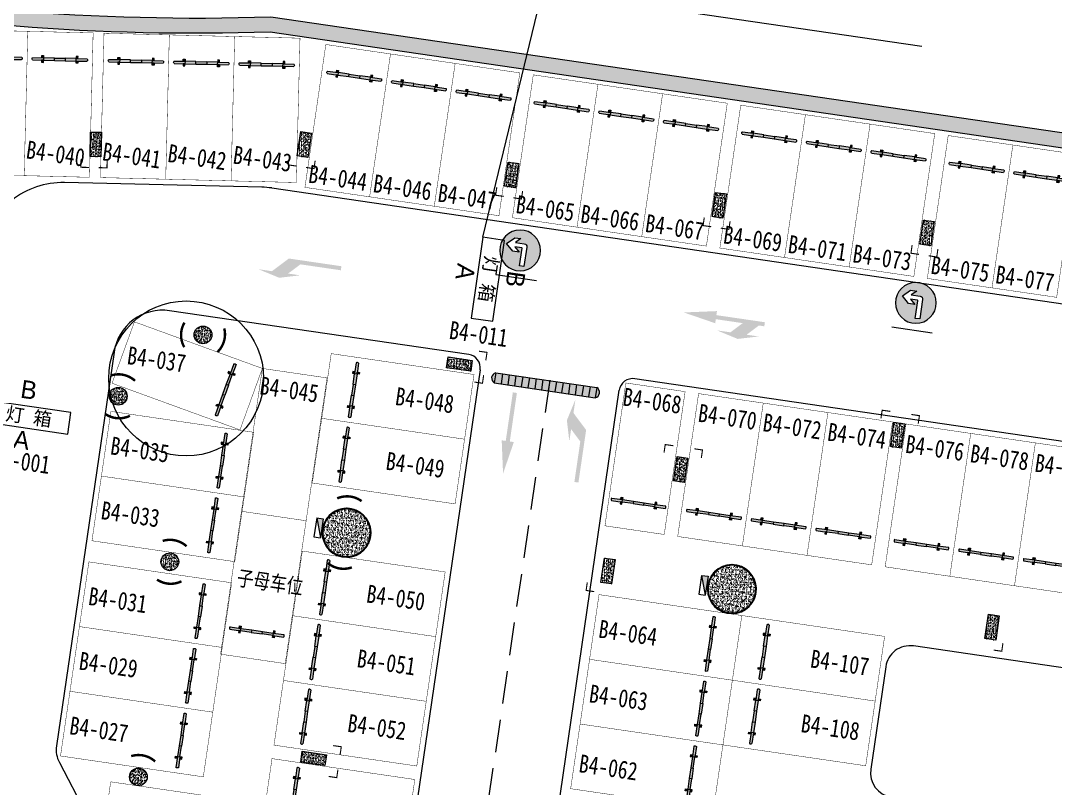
# Model space of a CAD drawing. Header units: inches. Extents: x -414268 to 632271, y -366004 to 318730.
# Drawn here: x -86079 to -48083, y 195380 to 223559 of the extents above; entities that cross this region are included whole.
import ezdxf

# ---------------------------------------------------------------- set-up
doc = ezdxf.new("R2010")
doc.units = ezdxf.units.IN
doc.header["$LTSCALE"] = 1200
doc.header["$MEASUREMENT"] = 0
doc.linetypes.add('DASHEDX2', pattern=[1.5, 1, -0.5])
doc.layers.get('0').update_dxf_attribs({"linetype": 'CONTINUOUS', "lineweight": 0})
for name, color, linetype, lineweight in [('0--PAI--', 7, 'CONTINUOUS', 0), ('0--PAI--BLACK', 7, 'CONTINUOUS', 0), ('0--PAI--BLUE', 5, 'CONTINUOUS', 0), ('0--PAI--HUANG', 40, 'CONTINUOUS', 0), ('0--子母车位（文字）', 11, 'CONTINUOUS', 0), ('0--弧型立面标', 7, 'CONTINUOUS', 0), ('0--挡车架', 7, 'CONTINUOUS', 0), ('0--灯箱编号', 3, 'CONTINUOUS', 0), ('0--直行箭头', 7, 'CONTINUOUS', 0), ('0--立面标', 7, 'CONTINUOUS', 0), ('0--路缘线', 1, 'CONTINUOUS', 0), ('0--转弯箭头', 7, 'CONTINUOUS', 0), ('0－－直行转弯箭头', 7, 'CONTINUOUS', 0), ('0－－车位', 4, 'CONTINUOUS', 0), ('0－－车位号码', 7, 'CONTINUOUS', 0), ('7', 7, 'CONTINUOUS', 0), ('COL-GRID-UG-1_8A_200701111', 7, 'CONTINUOUS', 0), ('COL-GRID-UG-1_8A_200701112', 7, 'CONTINUOUS', 0), ('COL-GRID-UG-1_8A_200701113', 7, 'CONTINUOUS', 0), ('COL-GRID-UG-1_8A_200701115', 7, 'CONTINUOUS', 0), ('COL-GRID-UG-1_8A_200701116', 7, 'CONTINUOUS', 0), ('COLUMN', 7, 'CONTINUOUS', 0), ('HATCH', 7, 'CONTINUOUS', 0), ('HY消火栓', 7, 'CONTINUOUS', 0), ('PUB_TEXT', 7, 'CONTINUOUS', 0)]:
    doc.layers.add(name, color=color, linetype=linetype, lineweight=lineweight)
doc.styles.add('-宋体', font='', dxfattribs={"width": 0.8})
doc.styles.add('-黑体', font='simhei.ttf', dxfattribs={"width": 0.8})
doc.styles.add('方正大黑', font='', dxfattribs={"width": 0.8})
doc.styles.get('-宋体').set_extended_font_data('SimSun')
doc.styles.get('方正大黑').set_extended_font_data('FZDaHei-B02S')

# ---------------------------------------------------------------- blocks, each defined once
blk = doc.blocks.new('COL-GRID-UG-1.8a 20070111$0$.8')
at = {"layer": 'COL-GRID-UG-1_8A_200701112'}
h = blk.add_hatch(dxfattribs=at)
h.set_pattern_fill('AR-CONC', color=251, scale=0.02, angle=8.320600316395613, style=0)
h.set_pattern_definition([(50.00000000000038, (-65.0903522020077, -5.269292141296299), (0.1434520365201508, -0.01255042699651813), [0.015, -0.165]), (355.0000000000004, (-65.0903522020077, -5.269292141296299), (-0.02775026672260095, 0.1504384267400022), [0.012, -0.132]), (100.4514000000003, (-65.07839786600769, -5.270338009296299), (0.1157018763428035, 0.1378879084121915), [0.012748038, -0.1402284224]), (46.18420000000039, (-65.0903522020077, -5.2292921412963), (0.2134482097251291, -0.0331038028658023), [0.0225, -0.2475000000000001]), (96.63560000000038, (-65.07256485300769, -5.2320508026963), (0.1869325411097395, 0.1948235741800896), [0.0191220576, -0.2103426]), (351.1842000000003, (-65.0903522020077, -5.2292921412963), (0.1869323890267243, 0.1948237201850661), [0.01800000000000001, -0.1980000000000001]), (21.00000000000039, (-65.07035220200768, -5.239292141296302), (0.1193814104236928, -0.08052377813306705), [0.015, -0.165]), (326.0000000000004, (-65.07035220200768, -5.239292141296302), (0.04866306638431545, 0.1450300090093709), [0.012, -0.132]), (71.45140000000038, (-65.06040375540769, -5.2460024624963), (0.1680445257162976, 0.06450609934199153), [0.012748038, -0.1402284224]), (37.50000000000041, (-65.0903522020077, -5.269292141296299), (0.002431971063457723, 0.06657877076626231), [0, -0.1304, 0, -0.134, 0, -0.1325]), (7.500000000000348, (-65.0903522020077, -5.269292141296299), (0.05261390748842924, 0.07888234237647238), [0, -0.07640000000000001, 0, -0.1274, 0, -0.05050000000000001]), (327.5000000000003, (-65.13495220200768, -5.269292141296299), (0.1067644872344819, -0.004510974346875299), [0, -0.05000000000000002, 0, -0.156, 0, -0.207]), (317.5000000000003, (-65.15495220200769, -5.269292141296301), (0.1166372338684771, 0.02002099646646426), [0, -0.06500000000000002, 0, -0.1036, 0, -0.147])])
h.paths.add_polyline_path([(0.4500000000000597, -0.2000000000000028), (-0.4500000000000455, -0.2000000000000135), (-0.4500000000000313, 0.1999999999999922), (0.4500000000000455, 0.2000000000000028)])
at = {"layer": 'COL-GRID-UG-1_8A_200701113'}
blk.add_lwpolyline([(0.4500000000000597, -0.2000000000000028), (-0.4500000000000455, -0.2000000000000135), (-0.4500000000000313, 0.1999999999999922), (0.4500000000000455, 0.2000000000000028)], close=True, dxfattribs=at)
blk = doc.blocks.new('COL-GRID-UG-1.8a 20070111$0$.65')
at = {"layer": 'COL-GRID-UG-1_8A_200701112'}
h = blk.add_hatch(dxfattribs=at)
h.set_pattern_fill('AR-CONC', color=251, scale=0.02000000000000003, angle=-71.45922951694362, style=0)
h.set_pattern_definition([(330.220170166661, (9.780911265253447, -53.02194924296044), (0.01310157522271839, -0.1434027500651823), [0.01500000000000002, -0.1650000000000003]), (275.2201701666611, (9.780911265253447, -53.02194924296044), (0.1431276881705953, 0.05400242977981085), [0.01200000000000002, -0.1320000000000001]), (20.67157016666113, (9.78200306402368, -53.03389947159923), (0.1562291924156083, -0.08940044134511446), [0.01274803800000002, -0.1402284224000002]), (326.4043701666611, (9.820276593525996, -53.01485199490259), (0.005293820626032765, -0.2159351186403456), [0.02250000000000003, -0.2475000000000004]), (16.85577016666115, (9.820717733939517, -53.03284658832125), (0.2249000141792535, -0.1493987403033274), [0.01912205760000002, -0.2103426000000002]), (271.4043701666612, (9.820276593525996, -53.01485199490259), (0.2249001308833271, -0.1493985647275436), [0.01800000000000001, -0.1980000000000001]), (301.2201701666611, (9.813983885486785, -53.03630897105332), (-0.05806413691702267, -0.1317746409733485), [0.01500000000000002, -0.1650000000000003]), (246.2201701666611, (9.813983885486785, -53.03630897105332), (0.1513631941852344, -0.02215809082988847), [0.01200000000000002, -0.1320000000000001]), (351.6715701666611, (9.809145200398241, -53.0472901880612), (0.0932989364987837, -0.1539328032737996), [0.01274803800000002, -0.1402284224000002]), (317.7201701666611, (9.780911265253447, -53.02194924296044), (0.06595388672758523, 0.009419767806314105), [0, -0.1304000000000001, 0, -0.1340000000000001, 0, -0.1325000000000001]), (287.720170166661, (9.780911265253447, -53.02194924296044), (0.08696608138238515, -0.03778290471883278), [0, -0.0764000000000001, 0, -0.1274000000000002, 0, -0.05050000000000007]), (247.7201701666611, (9.772997833668946, -52.97805690193655), (0.01450395159196302, -0.1058708647939462), [0, -0.05000000000000007, 0, -0.1560000000000002, 0, -0.2070000000000003]), (237.7201701666611, (9.769449209640019, -52.95837423780027), (0.04039841199479828, -0.1112342255436634), [0, -0.06500000000000007, 0, -0.1036000000000001, 0, -0.1470000000000002])])
edge = h.paths.add_edge_path()
edge.add_arc((-3.552713678800501e-15, 0), 0.325, 8.320600316395307, 368.3206003163953)
at = {"layer": 'COL-GRID-UG-1_8A_200701113'}
blk.add_circle((-3.552713678800501e-15, 0), 0.325, dxfattribs=at)
blk = doc.blocks.new('COL-GRID-UG-1.8a 20070111$0$COL_1.8')
at = {"layer": 'COL-GRID-UG-1_8A_200701116'}
h = blk.add_hatch(dxfattribs=at)
h.set_pattern_fill('STEEL', color=256, scale=0.5, style=0)
h.set_pattern_definition([(315, (21.45000000000017, -21.45000000000019), (-0.04419417382415922, -0.04419417382415921), []), (315, (21.45000000000017, -21.48125000000019), (-0.04419417382415922, -0.04419417382415921), [])])
edge = h.paths.add_edge_path(flags=16)
edge.add_arc((-8.881784197001252e-16, 0), 0.8749999999999984, 0, 360)
edge = h.paths.add_edge_path()
edge.add_arc((-8.881784197001252e-16, 0), 0.8999999999999985, 0, 360)
h = blk.add_hatch(dxfattribs=at)
h.set_pattern_fill('AR-CONC', color=256, scale=0.025, style=0)
h.set_pattern_definition([(310, (21.45000000000017, -21.45000000000019), (0.1793150456501884, 0.01568803374564876), [0.01875, -0.20625]), (5.000000000000026, (21.45000000000017, -21.45000000000019), (-0.03468783340325002, -0.188048033425003), [0.015, -0.165]), (259.5486, (21.46494292000016, -21.44869266500019), (0.1446273454285054, -0.1723598855152384), [0.01593504749999999, -0.1752855279999999]), (313.8158, (21.45000000000017, -21.5000000000002), (0.2668102621564111, 0.04137975358225449), [0.02812499999999999, -0.3093749999999999]), (263.3644, (21.47223418625017, -21.4965516732502), (0.2336656763871758, -0.2435294677251105), [0.02390257199999999, -0.26292825]), (8.815800000000026, (21.45000000000017, -21.5000000000002), (0.2336654862834068, -0.2435296502313312), [0.0225, -0.2475]), (339, (21.47500000000016, -21.48750000000018), (0.1492267630296154, 0.1006547226663347), [0.01874999999999999, -0.2062499999999999]), (34, (21.47500000000016, -21.48750000000018), (0.06082883298039541, -0.1812875112617133), [0.015, -0.165]), (288.5486, (21.48743555825017, -21.4791120985002), (0.2100556571453725, -0.08063262417748812), [0.01593504749999999, -0.1752855279999999]), (322.5, (21.45000000000017, -21.45000000000019), (0.003039963829322657, -0.08322346345782788), [0, -0.163, 0, -0.1675, 0, -0.165625]), (352.5, (21.45000000000017, -21.45000000000019), (0.06576738436053713, -0.09860292797059007), [0, -0.0955, 0, -0.15925, 0, -0.063125]), (32.50000000000005, (21.39425000000017, -21.45000000000019), (0.1334556090431022, 0.005638717933594935), [0, -0.06249999999999999, 0, -0.195, 0, -0.2587499999999999]), (42.50000000000004, (21.36925000000016, -21.45000000000019), (0.1457965423355966, -0.02502624558307943), [0, -0.08124999999999999, 0, -0.1295, 0, -0.18375])])
edge = h.paths.add_edge_path()
edge.add_arc((-8.881784197001252e-16, 0), 0.8749999999999984, 0, 360)
at = {"layer": 'COL-GRID-UG-1_8A_200701115'}
for radius in [0.8999999999999985, 0.8749999999999984]:
    blk.add_circle((-8.881784197001252e-16, 0), radius, dxfattribs=at)
blk = doc.blocks.new('HY')
for p, q in [((0, 0), (0.2400000000000055, -1.77635683940025e-15)), ((0, 0), (0.2400000000000038, -0.6999999999999993)), ((1.77635683940025e-15, -1.77635683940025e-15), (0, -0.6999999999999993)), ((0.240000000000002, -1.77635683940025e-15), (0.2400000000000002, -0.6999999999999993)), ((0, -0.6999999999999993), (0.2400000000000038, -0.6999999999999993))]:
    blk.add_line(p, q)
blk.add_solid([(1.77635683940025e-15, -5.329070518200751e-15), (0.2400000000000055, -1.77635683940025e-15), (0.2400000000000002, -0.6999999999999993)])
blk = doc.blocks.new('A$C6F4820FC')
at = {"layer": '0--挡车架'}
h = blk.add_hatch(color=256, dxfattribs=at)
h.paths.add_polyline_path([(2017.784217856827, 79.3952663297232, 0.3952043560108401), (2017.78421785311, 169.3952663332057), (1617.474230922457, 169.3952663332057), (1617.474230922458, 79.39526633119387), (1684.499301437642, 79.39526633119385)])
h.paths.add_polyline_path([(818.9364171714836, 169.3952663332057), (818.9364171714836, 79.39526633119385), (1216.632018534735, 79.39526633119385), (1216.632018534736, 169.3952663332057)])
h.paths.add_polyline_path([(418.094204783764, 79.39526633119385), (418.0942047837638, 169.3952663332057), (351.0691342685791, 169.3952663332057), (17.78421785310638, 169.395266333202, 0.3952043560108128), (17.78421784939219, 79.39526632972411)])
h = blk.add_hatch(color=256, dxfattribs=at)
h.paths.add_polyline_path([(1617.474230922457, 169.3952663332057), (1684.499301437642, 169.3952663332057), (1684.499301437642, 248.7905199443812), (1617.474230922457, 248.7905199443812)])
h.paths.add_polyline_path([(1638.848788944474, 209.0928931387934, -1), (1663.124743415625, 209.0928931387934, -1)], flags=16)
h.paths.add_polyline_path([(1617.474230922457, 1.272001827601343e-05), (1684.499301437642, 1.272001827601343e-05), (1684.499301437642, 79.39526633119387), (1617.474230922457, 79.39526633119384)])
h.paths.add_polyline_path([(1638.848788944473, 39.69763952560606, -1), (1663.124743415624, 39.69763952560606, -1)], flags=16)
h.paths.add_polyline_path([(351.069134268579, 248.7905199443813), (351.0691342685791, 169.3952663332057), (418.0942047837639, 169.3952663332057), (418.0942047837638, 248.7905199443812)])
h.paths.add_polyline_path([(396.7196467617473, 209.0928931387934, 1), (372.4436922905957, 209.0928931387934, 1)], flags=16)
h.paths.add_polyline_path([(418.0942047837639, 79.39526633119387), (351.0691342685791, 79.39526633119387), (351.0691342685791, 1.272001827601343e-05), (418.0942047837639, 1.272001827601343e-05)])
h.paths.add_polyline_path([(372.4436922905957, 39.69763952560606, -1), (396.7196467617473, 39.69763952560606, -1)], flags=16)
h = blk.add_hatch(color=40, dxfattribs=at)
h.paths.add_polyline_path([(1216.632018534736, 169.3952663332056), (1216.632018534735, 79.39526633119385), (1617.474230922457, 79.39526633119385), (1617.474230922457, 169.3952663332056)])
h.paths.add_polyline_path([(818.9364171714836, 79.39526633119385), (818.9364171714836, 169.3952663332057), (418.0942047837639, 169.3952663332057), (418.0942047837639, 79.39526633119385)])
for p, q in [((17.78421785310638, 169.395266333202), (418.0942047837639, 169.3952663332057)), ((17.78421784939155, 79.39526632972411), (418.0942047837639, 79.39526633119385)), ((818.9364171714838, 169.3952663332057), (1216.632018534736, 169.3952663332057)), ((818.9364171714838, 79.39526633119385), (1216.632018534735, 79.39526633119385)), ((1617.474230922457, 169.3952663332057), (2017.78421785311, 169.3952663332057)), ((1617.474230922457, 79.39526633119385), (2017.784217856827, 79.3952663297232))]:
    blk.add_line(p, q, dxfattribs=at)
for points in [[(418.0942047837639, 169.3952663332057), (351.0691342685791, 169.3952663332057), (351.0691342685791, 248.7905199443812), (418.0942047837639, 248.7905199443812)], [(418.0942047837639, 79.39526633119385), (351.0691342685791, 79.39526633119385), (351.0691342685791, 1.272001827601343e-05), (418.0942047837639, 1.272001827601343e-05)], [(1617.474230922457, 169.3952663332057), (1684.499301437642, 169.3952663332057), (1684.499301437642, 248.7905199443812), (1617.474230922457, 248.7905199443812)], [(1617.474230922457, 79.39526633119385), (1684.499301437642, 79.39526633119385), (1684.499301437642, 1.272001827601343e-05), (1617.474230922457, 1.272001827601343e-05)]]:
    blk.add_lwpolyline(points, close=True, dxfattribs=at)
at = {"layer": '0--挡车架', "color": 0}
for points in [[(818.9364171714838, 169.3952663332057), (818.9364171714838, 79.39526633119385), (418.0942047837639, 79.39526633119385), (418.0942047837639, 169.3952663332057)], [(1617.474230922457, 169.3952663332057), (1617.474230922457, 79.39526633119385), (1216.632018534735, 79.39526633119385), (1216.632018534736, 169.3952663332057)]]:
    blk.add_lwpolyline(points, close=True, dxfattribs=at)
at = {"layer": '0--挡车架'}
for centre in [(384.5816695261715, 209.0928931387934), (384.5816695261715, 39.69763952560606), (1650.986766180049, 209.0928931387934), (1650.986766180049, 39.69763952560606)]:
    blk.add_circle(centre, 12.13797723557582, dxfattribs=at)
for centre, start, end in [((65.82469069586296, 124.3952663294804), 136.8717046789877, 223.1282953162828), ((1969.743745010358, 124.3952663294804), 316.871704683716, 43.12829532101674)]:
    blk.add_arc(centre, 65.82466886578737, start, end, dxfattribs=at)
blk = doc.blocks.new('A$C001A7B1A')
at = {"layer": '0－－车位', "const_width": 15}
blk.add_lwpolyline([(2407.499988817268, 5307.500045389108), (7.499988817267877, 5307.500045389108), (7.499988817267877, 7.500045389109687), (2407.499988817268, 7.500045389109687)], close=True, dxfattribs=at)
at = {"layer": '0--挡车架'}
blk.add_blockref('A$C6F4820FC', (189.7157709641579, 883.1047790596294), dxfattribs=at)
blk = doc.blocks.new('A$C62CC74C0')
at = {"layer": '0－－车位', "const_width": 15}
blk.add_lwpolyline([(2207.500087879111, 5307.500045389108), (7.500087879110652, 5307.500045389108), (7.500087879110652, 7.500045389109687), (2207.500087879111, 7.500045389109687)], close=True, dxfattribs=at)
at = {"layer": '0--挡车架'}
blk.add_blockref('A$C6F4820FC', (89.71587002600063, 883.1047790596294), dxfattribs=at)
blk = doc.blocks.new('A$C29882D7A')
at = {"layer": '0--PAI--BLACK'}
h = blk.add_hatch(color=256, dxfattribs=at)
h.paths.add_polyline_path([(3874.999797726574, 380.0000303354391), (3874.999797726574, 3.033546090591699e-05, 0.6578947368418079)])
h.paths.add_polyline_path([(3374.999797726516, 3.033543907804415e-05), (3624.999797726574, 3.033543907804415e-05), (3624.999797726574, 380.0000303354354), (3374.999797726574, 380.0000303354391)])
h.paths.add_polyline_path([(3124.999797726516, 380.0000303354427), (2874.999797726516, 380.0000303354354), (2874.999797726574, 3.033544271602295e-05), (3124.999797726574, 3.033544271602295e-05)])
h.paths.add_polyline_path([(2624.999797726574, 380.0000303354427), (2374.999797726516, 380.0000303354391), (2374.999797726632, 3.033543907804415e-05), (2624.999797726574, 3.033543907804415e-05)])
h.paths.add_polyline_path([(2124.999797726574, 380.0000303354427), (1874.999797726516, 380.00003033545), (1874.999797726574, 3.033543544006534e-05), (2124.999797726516, 3.033544271602295e-05)])
h.paths.add_polyline_path([(1374.999797726574, 3.033543180208653e-05), (1624.999797726574, 3.033543180208653e-05), (1624.999797726632, 380.00003033545), (1374.999797726574, 380.0000303354573)])
h.paths.add_polyline_path([(1124.999797726574, 380.0000303354536), (874.9997977265739, 380.0000303354573), (874.9997977265157, 3.033543544006534e-05), (1124.999797726574, 3.033544271602295e-05)])
h.paths.add_polyline_path([(374.9997977265739, 3.033543544006534e-05), (624.9997977265157, 3.033543180208653e-05), (624.9997977265739, 380.0000303354609), (374.9997977265157, 380.0000303354609)])
h.paths.add_polyline_path([(124.9997977265739, 3.03354681818746e-05), (124.9997977265739, 380.0000303354573, 0.6578947368418557)])
at = {"layer": '0--PAI--HUANG'}
h = blk.add_hatch(color=40, dxfattribs=at)
h.paths.add_polyline_path([(3624.999797726574, 3.033543907804415e-05), (3874.999797726574, 3.033544271602295e-05), (3874.999797726574, 380.0000303354282), (3624.999797726516, 380.0000303354318)])
h.paths.add_polyline_path([(3124.999797726574, 3.033543544006534e-05), (3374.999797726632, 3.033544271602295e-05), (3374.999797726632, 380.0000303354391), (3124.999797726574, 380.0000303354391)])
h.paths.add_polyline_path([(2874.999797726516, 380.0000303354427), (2624.999797726632, 380.0000303354464), (2624.999797726574, 3.033543544006534e-05), (2874.999797726516, 3.033543907804415e-05)])
h.paths.add_polyline_path([(2124.999797726574, 3.033543907804415e-05), (2374.999797726516, 3.033543544006534e-05), (2374.999797726632, 380.0000303354391), (2124.999797726574, 380.0000303354427)])
h.paths.add_polyline_path([(1874.999797726632, 380.00003033545), (1624.999797726632, 380.0000303354536), (1624.999797726574, 3.033543180208653e-05), (1874.999797726574, 3.033543180208653e-05)])
h.paths.add_polyline_path([(1124.999797726632, 3.033543907804415e-05), (1374.999797726574, 3.033543907804415e-05), (1374.999797726574, 380.00003033545), (1124.999797726574, 380.00003033545)])
h.paths.add_polyline_path([(624.9997977265739, 3.033543544006534e-05), (874.9997977266321, 3.033544271602295e-05), (874.9997977266321, 380.0000303354573), (624.9997977265739, 380.0000303354609)])
h.paths.add_polyline_path([(374.9997977265739, 380.0000303354573), (124.9997977265157, 380.0000303354536), (124.9997977266321, 3.033543180208653e-05), (374.9997977265739, 3.033543544006534e-05)])
for p, q in [((124.9997977265739, 380.0000303354609), (3874.999797726632, 380.0000303354318)), ((124.9997977265739, 380.0000303354573), (124.9997977265739, 3.033546090591699e-05)), ((374.9997977265739, 380.0000303354573), (374.9997977265739, 3.033546090591699e-05)), ((624.9997977265739, 380.0000303354573), (624.9997977265739, 3.033546090591699e-05)), ((874.9997977265739, 380.0000303354536), (874.9997977265739, 3.033546090591699e-05)), ((1124.999797726574, 380.00003033545), (1124.999797726574, 3.033545362995937e-05)), ((1374.999797726574, 380.00003033545), (1374.999797726574, 3.033545362995937e-05)), ((1624.999797726574, 380.00003033545), (1624.999797726574, 3.033545362995937e-05)), ((1874.999797726574, 380.0000303354464), (1874.999797726574, 3.033545362995937e-05)), ((2124.999797726574, 380.0000303354464), (2124.999797726574, 3.033545362995937e-05)), ((2374.999797726574, 380.0000303354464), (2374.999797726574, 3.033545362995937e-05)), ((2624.999797726574, 380.0000303354391), (2624.999797726574, 3.033545362995937e-05)), ((2874.999797726574, 380.0000303354391), (2874.999797726574, 3.033545362995937e-05)), ((3124.999797726574, 380.0000303354391), (3124.999797726574, 3.033544635400176e-05)), ((3374.999797726574, 380.0000303354391), (3374.999797726574, 3.033544635400176e-05)), ((3624.999797726574, 380.0000303354318), (3624.999797726574, 3.033544635400176e-05)), ((3874.999797726574, 380.0000303354318), (3874.999797726574, 3.033544635400176e-05)), ((124.9997977266903, 3.033543180208653e-05), (3874.999797726574, 3.033543907804415e-05))]:
    blk.add_line(p, q)
for centre, start, end in [((206.8997977266554, 190.0000303354645), 113.3185853070667, 246.6814146929501), ((3793.099797726492, 190.0000303354536), 293.3185853070499, 66.68141469293329)]:
    blk.add_arc(centre, 206.9000000000259, start, end)
blk = doc.blocks.new('A$C7C86658F')
at = {"lineweight": 0, "ltscale": 5}
blk.add_lwpolyline([(-6107.229106128681, 112213.2378042227), (-3107.229106128798, 112213.2378042257), (-3107.229106129613, 113013.2378042257), (-6107.229106129613, 113013.2378042227)], close=True, dxfattribs=at)
at = {"layer": 'PUB_TEXT', "style": '-宋体'}
blk.add_text('灯 箱', height=500, dxfattribs=at).set_placement((-5467.208946702653, 112391.5051336742))
blk = doc.blocks.new('A$C05C00BD5')
blk.add_blockref('A$C7C86658F', (15917.71773816738, -1755.687899066339))
at = {"color": 1, "style": '方正大黑'}
for s, p in [('B', (10869.16250029986, 111530.6753273577)), ('A', (10869.16250029975, 109671.1952866547))]:
    blk.add_text(s, height=661.5104015238736, dxfattribs=at).set_placement(p)
blk = doc.blocks.new('A$C50091FAB')
at = {"layer": '0--PAI--BLUE'}
h = blk.add_hatch(color=256, dxfattribs=at)
edge = h.paths.add_edge_path()
edge.add_arc((299.9999944004085, 400.0000107713568), 300, 0, 360)
edge = h.paths.add_edge_path(flags=16)
edge.add_line((312.3871690364904, 573.9583468705459), (384.2358726081438, 506.9583468705459))
edge.add_line((384.2358726081438, 506.9583468705423), (253.9024450060242, 506.9583468705423))
edge.add_arc((253.9024450060242, 462.9583468705459), 44, 90, 180)
edge.add_line((209.9024450060242, 462.9583468705459), (209.9024450060242, 173.9583468705459))
edge.add_line((209.9024450060242, 173.9583468705459), (275.9024450060242, 173.9583468705459))
edge.add_line((275.9024450060242, 173.9583468705459), (275.9024450060242, 435.9583468705459))
edge.add_arc((280.9024450060242, 435.9583468705459), 5, 90, 180, ccw=False)
edge.add_line((280.9024450060242, 440.9583468705459), (384.2358726081438, 440.9583468705459))
edge.add_line((384.2358726081438, 440.9583468705459), (312.3871690364904, 373.9583468705459))
edge.add_line((312.3871690364904, 373.9583468705459), (404.3871690364904, 373.9583468705459))
edge.add_line((404.3871690364904, 373.9583468705459), (511.6240400389579, 473.9583468705459))
edge.add_line((511.6240400389652, 473.9583468705459), (404.3871690364977, 573.9583468705459))
edge.add_line((404.3871690364904, 573.9583468705459), (312.3871690364904, 573.9583468705459))
at = {"layer": '0--PAI--'}
blk.add_lwpolyline([(312.3871690364904, 573.9583468705459), (384.2358726081438, 506.9583468705423), (253.9024450060242, 506.9583468705459, 0.414213562373095), (209.9024450060242, 462.9583468705459), (209.9024450060242, 173.9583468705459), (275.9024450060242, 173.9583468705459), (275.9024450060242, 435.9583468705459, -0.414213562373095), (280.9024450060242, 440.9583468705459), (384.2358726081438, 440.9583468705459), (312.3871690364904, 373.9583468705459), (404.3871690364904, 373.9583468705459), (511.6240400389652, 473.9583468705459), (404.3871690364904, 573.9583468705459)], format="xyb", close=True, dxfattribs=at)
blk.add_circle((299.9999944004085, 400.0000107713568), 300, dxfattribs=at)
at = {"layer": '7'}
blk.add_line((599.9999944004085, 1.07713567558676e-05), (-5.599591531790793e-06, 1.07713567558676e-05), dxfattribs=at)

msp = doc.modelspace()

# ---------------------------------------------------------------- hatches: boundary and pattern name
at = {"layer": '0--直行箭头'}
msp.add_hatch(color=256, dxfattribs=at).paths.add_polyline_path([(-68364.67377392919, 206935.9509176106), (-67968.38780090597, 208090.7593119275), (-68116.80887432588, 208112.4661072892), (-67856.3273299858, 209893.5189883285), (-68004.74840340577, 209915.2257836902), (-68265.22994774586, 208134.1729026509), (-68413.65102116577, 208155.8796980125)])
at = {"layer": '0--转弯箭头'}
for points in [[(-76585.32606757432, 214122.2117529352), (-77347.96273199841, 214435.8760927574), (-76853.22582059854, 214363.5201082185), (-76229.4236350659, 214828.1391277654), (-75635.73934138624, 214741.3119463187), (-74299.94968060683, 214545.9507880635), (-74321.65647596854, 214397.5297146435), (-75805.86721016781, 214614.5976682604), (-76259.54152691888, 214276.6929267718), (-75814.27830665908, 214211.5725406867)], [(-66019.85251267902, 208889.992235098), (-65706.18817285672, 209652.628899522), (-65778.5441573957, 209157.8919881223), (-65313.92513784887, 208534.0898025896), (-65400.7523192958, 207940.4055089099), (-65596.1134775511, 206604.6158481305), (-65744.53455097096, 206626.3226434921), (-65527.46659735398, 208110.5333776915), (-65865.37133884257, 208564.2076944425), (-65930.49172492765, 208118.9444741828)]]:
    msp.add_hatch(color=256, dxfattribs=at).paths.add_polyline_path(points)
at = {"layer": '0－－直行转弯箭头'}
msp.add_hatch(color=256, dxfattribs=at).paths.add_polyline_path([(-60510.14080745715, 212191.1369476141), (-60015.40389605734, 212118.7809630751), (-59561.72957930644, 212456.6857045638), (-60551.20340210595, 212601.3976736417), (-60572.91019746766, 212452.9766002218), (-61727.71859178459, 212849.2625732452), (-60507.78981138254, 212898.2398204816), (-60529.4966067443, 212749.8187470617), (-58748.44372570509, 212489.3372027214), (-58770.15052106674, 212340.9161293014), (-58968.04528562661, 212369.858523117), (-59421.71960237762, 212031.9537816284), (-58976.45638211782, 211966.8333955433), (-59747.50414303312, 211877.4726077918)])
at = {"layer": 'HATCH'}
h = msp.add_hatch(color=256, dxfattribs=at)
edge = h.paths.add_edge_path(flags=16)
edge.add_line((-8005.561612977181, 137176.8743137263), (-2062.704080383094, 212188.7801124774))
edge.add_line((-2062.704080383119, 212188.7801124774), (-76922.2351230233, 223137.0959036999))
edge.add_arc((-79587.48095202557, 308243.5452050564), 85148.17231164375, 259.2439693487572, 271.7937235826804, ccw=False)
edge.add_arc((658825.3254187142, 179836.8492876797), 755630.3176841248, 176.604495355924, 182.0416388163999)
edge.add_arc((-86881.3173313764, 153253.5940774949), 9450.00000000015, 182.0416388163981, 261.6795084692151)
edge.add_line((-88248.82768562136, 143903.0638555751), (-13337.90186230333, 132947.3785331208))
edge.add_line((-13337.90186230332, 132947.3785331208), (-8005.561612977233, 137176.8743137263))
edge = h.paths.add_edge_path()
edge.add_line((-7476.189277823316, 136894.7549701645), (-1473.767031180812, 212658.4981963863))
edge.add_line((-1473.767031180731, 212658.4981963863), (-76890.88156969633, 223688.3613885583))
edge.add_arc((-79587.48095202583, 308243.5452050568), 84598.17231164414, 258.8202296067449, 271.82663448943765, ccw=False)
edge.add_arc((658825.3254187121, 179836.8492876793), 756180.3176841227, 176.5569181422629, 182.0416388163999)
edge.add_arc((-86881.31733137649, 153253.5940774948), 10000.00000000001, 182.0416388163991, 261.6795084692161)
edge.add_line((-88328.41823533925, 143358.8531019184), (-13182.32300308514, 132368.7743713803))
edge.add_line((-13182.32300308516, 132368.7743713803), (-7476.18927782329, 136894.7549701645))

# ---------------------------------------------------------------- linework, layer by layer
at = {"color": 6}
msp.add_lwpolyline([(-69101.52823255846, 215610.1006368208), (-66917.3480433675, 224663.0250795863), (-81083.701013746, 226734.8745674242), (-52990.56023709424, 222626.2123414037)], dxfattribs=at)
msp.add_circle((-80002.60260246924, 210426.0838479602), 2845.566151301385)
at = {"layer": '0--弧型立面标'}
for points, const_width in [([(-80073.28992126044, 211575.1936946615, -0.2679491924311205), (-80065.21648309927, 212475.1574825975, -0.2679491924311205)], 90), ([(-78852.92168389802, 211396.7130855141, 0.2679491924311205), (-78602.92768224742, 212261.2956432486, 0.2679491924311205)], 90), ([(-81880.60837899725, 210339.5495677985, 0.2679491924311205), (-82758.70245115849, 210536.9091392289, 0.2679491924311205)], 90), ([(-82068.47556895518, 209055.0002121987, -0.2679491924311205), (-82966.31165527078, 209117.3729795689, -0.2679491924311205)], 90), ([(-73560.73915405525, 205923.0432078231, 0.2679491924311205), (-74455.12952961377, 206023.3719480138, 0.2679491924311205)], 89.99999999999997), ([(-79986.12878239501, 204263.9256173537, 0.2679491924311205), (-80864.22285455617, 204461.285188784, 0.2679491924311205)], 90), ([(-73916.48062584008, 203490.6467981757, -0.2679491924311205), (-74802.14303752955, 203650.6533371683, -0.2679491924311205)], 89.99999999999996), ([(-80173.99597235298, 202979.3762617539, -0.2679491924311205), (-81071.83205866851, 203041.7490291242, -0.2679491924311205)], 90), ([(-81141.49332772905, 196364.0747571603, 0.2679491924311205), (-82019.58739989024, 196561.4343285907, 0.2679491924311205)], 90)]:
    msp.add_lwpolyline(points, format="xyb", dxfattribs=dict(at, const_width=const_width))
at = {"layer": '0--立面标'}
for points, const_width in [([(-83568.21309377014, 218172.461610718), (-83868.14720903107, 218178.7486213483), (-83861.8601984006, 218478.6827366092)], 39.99999999999999), ([(-83210.50489327335, 218164.9635798351), (-82910.57077801239, 218158.6765692047), (-82904.28376738194, 218458.6106844656)], 39.99999999999999), ([(-75958.84538262169, 218223.6187125036), (-76255.68752946169, 218267.0323032269), (-76212.27393873828, 218563.8744500668)], 40), ([(-75604.82473350229, 218171.8426836206), (-75307.9825866624, 218128.4290928973), (-75264.5689959391, 218425.2712397372)], 40), ([(-68339.89694706484, 217109.3365506051), (-68636.73909390473, 217152.7501413284), (-68593.32550318132, 217449.5922881682)], 40), ([(-67985.87629794539, 217057.5605217221), (-67689.03415110544, 217014.1469309988), (-67645.62056038214, 217310.9890778387)], 40), ([(-60720.94851150824, 215995.0543887067), (-61017.79065834812, 216038.46797943), (-60974.37706762471, 216335.3101262699)], 40), ([(-60366.92786238884, 215943.2783598237), (-60070.08571554878, 215899.8647691004), (-60026.67212482553, 216196.7069159402)], 40), ([(-53087.52887904318, 214979.7196090881), (-53384.37102588313, 215023.1331998114), (-53340.95743515977, 215319.9753466512)], 40), ([(-52733.50822992378, 214927.9435802051), (-52436.66608308384, 214884.5299894818), (-52393.25249236048, 215181.3721363216)], 40), ([(-69251.41485798731, 211426.1075002841), (-68954.57271114743, 211382.6939095608), (-68997.98630187061, 211085.8517627209)], 40), ([(-69417.0646337308, 210293.4705947439), (-69120.22248689085, 210250.0570040206), (-69076.80889616755, 210546.8991508605)], 40), ([(-54145.34512251412, 209216.8230845928), (-54442.18726935401, 209260.2366753162), (-54485.60086007754, 208963.3945284764)], 40.00000000000001), ([(-53370.36000205384, 209103.4803965866), (-53073.51785521384, 209060.0668058632), (-53116.93144593708, 208763.2246590234)], 40), ([(-62111.60228385776, 207956.3680717723), (-62408.44443069771, 207999.7816624957), (-62451.85802142124, 207702.9395156559)], 40.00000000000001), ([(-61336.61716339737, 207843.025383766), (-61039.77501655754, 207799.6117930427), (-61083.18860728078, 207502.7696462029)], 40), ([(-65017.28280034557, 202600.2471273665), (-65314.12494718545, 202643.6607180898), (-65270.71135646233, 202940.5028649296)], 40.00000000000001), ([(-50346.5937292687, 200454.6377597578), (-50049.75158242875, 200411.2241690345), (-50006.33799170551, 200708.0663158744)], 40), ([(-74602.8818240196, 196948.1310770588), (-74306.03967717971, 196904.7174863355), (-74349.45326790307, 196607.8753394957)], 40), ([(-74768.53159976308, 195815.4941715187), (-74471.6894529232, 195772.0805807954), (-74428.2758621999, 196068.9227276353)], 40)]:
    msp.add_lwpolyline(points, dxfattribs=dict(at, const_width=const_width))
at = {"layer": '0--路缘线'}
for p, q in [((-77224.32680193358, 217448.4689462623), (-84475.45730152365, 217613.6165374541)), ((-76858.4994605881, 217417.6681921797), (-9126.595185037877, 207511.7798187344)), ((-69626.05145804386, 211306.7221924647), (-80609.2108911612, 212913.0250492336)), ((-82650.74531654041, 211392.4537125342), (-84764.93819293493, 196936.5761450179)), ((-69203.67053118302, 210739.6292965262), (-74663.70343560592, 173406.4379580204)), ((-30530.15805715718, 205588.8915773135), (-63529.10981710436, 210415.0357123566)), ((-66414.88906633097, 194138.5449666402), (-64096.20271304296, 209992.6547854956)), ((-46166.78084975592, 199562.9272515608), (-53290.99237545225, 200604.8534291455)), ((-54311.75958814181, 199844.5677607958), (-54861.87167215871, 196083.1545880667)), ((-84660.04372440826, 196325.4744612229), (-83412.08020035038, 193958.5209598222))]:
    msp.add_line(p, q, dxfattribs=at)
at = {"layer": '0--路缘线', "linetype": 'DASHEDX2'}
msp.add_line((-66649.93662211293, 210366.1420410103), (-69022.28842221084, 194145.0926030925), dxfattribs=at)
at = {"layer": '0--路缘线'}
for centre, radius, start, end in [((-84543.76586741136, 214614.3943149726), 3000, 88.69528973437426, 128.460232974812), ((-77292.63536782126, 214449.2467237809), 3000, 81.67939968390236, 88.69528973437426), ((-80869.69243550111, 211131.9721681943), 1800, 81.67939968390236, 171.6793996841437), ((-69698.40744258277, 210811.9852810649), 500, 351.6793996841437, 81.67939968390236), ((-63601.46580164315, 209920.2988009567), 500, 81.67939968390236, 171.6793996841437), ((-53421.23314762214, 199714.3269886259), 900, 81.67939968390236, 171.6793996841437), ((-83775.46437013533, 196791.8641759402), 1000, 171.6793996841437, 207.8001991328313), ((-53971.3452316391, 195952.9138158967), 900, 171.6793996841437, 261.6793996839024)]:
    msp.add_arc(centre, radius, start, end, dxfattribs=at)
at = {"layer": '0－－车位', "const_width": 15}
for points in [[(-82723.81075185997, 210249.2063729301), (-81902.6086193122, 212504.3398628811), (-77204.41384858073, 210793.50208674), (-78025.61598112847, 208538.3685967889)], [(-74829.67667382851, 210446.1933611797), (-77204.41384858073, 210793.50208674), (-77971.38728419301, 205549.2908258291), (-75596.65010944096, 205201.9821002688)]]:
    msp.add_lwpolyline(points, close=True, dxfattribs=at)
at = {"layer": 'COLUMN'}
for points in [[(-7476.189277823316, 136894.7549701645), (-1473.767031180731, 212658.4981963863), (-76890.88156969642, 223688.3613885583, -0.0568121518568378), (-95990.05054778865, 225250.7354615206, 0.02393617834455015), (-96874.9693358209, 152897.3362859106, 0.3621818479760388), (-88328.41823533925, 143358.8531019184), (-13182.32300308516, 132368.7743713803)], [(-8005.561612977181, 137176.8743137263), (-2062.704080383119, 212188.7801124774), (-76922.23512302333, 223137.0959036999, -0.05481343004673072), (-95478.46658555168, 224591.3615897529, 0.02372846567739671), (-96325.31847557653, 152916.930464448, 0.3621818479760384), (-88248.82768562136, 143903.0638555751), (-13337.90186230332, 132947.3785331208)]]:
    msp.add_lwpolyline(points, format="xyb", close=True, dxfattribs=at)

# ---------------------------------------------------------------- block references
at = {"xscale": -1}
for p, rotation in [((-88224.47239040301, 223237.634601185), 178.5580850790077), ((-85825.23235319785, 223177.2421855041), 178.5580850790077), ((-83026.11897645434, 223106.7843673807), 178.5580850790077), ((-80626.87893924929, 223046.3919516999), 178.5580850790077), ((-78227.6389020441, 222985.9995360191), 178.5580850790077), ((-74879.12963453692, 222694.2722013521), 171.6793996836047), ((-72504.39245982573, 222346.9634755119), 171.6793996836047), ((-70129.6552851146, 221999.6547496719), 171.6793996836047), ((-67260.18119897973, 221579.9900394573), 171.6793996836047), ((-64885.44402426854, 221232.6813136173), 171.6793996836047), ((-62510.70684955729, 220885.3725877772), 171.6793996836047), ((-59641.23276342271, 220465.7078775577), 171.6793996836047), ((-57266.4955887117, 220118.3991517176), 171.6793996836047), ((-54891.75841400045, 219771.0904258775), 171.6793996836047), ((-52022.28432786633, 219351.4257156566), 171.6793996836047), ((-49647.5471531552, 219004.1169898165), 171.6793996836047), ((-77514.05539126729, 208456.4157910091), 81.67939966381174), ((-77861.3641177761, 206081.6786163959), 81.67939966381174), ((-78322.11121133826, 202931.302105598), 81.67939966381174), ((-59586.97604794358, 201729.7701959852), 81.67939966381174), ((-78669.41993784712, 200556.5649309848), 81.67939966381174), ((-59934.28477445239, 199355.0330213719), 81.67939966381174), ((-79016.72866281215, 198181.8277561457), 81.67939966381174), ((-60281.59350095905, 196980.2958467584), 81.67939966381174), ((-77520.24153152411, 194857.5207184915), 81.67939966381174)]:
    msp.add_blockref('A$C001A7B1A', p, dxfattribs=dict(at, rotation=rotation))
for name, p, rotation in [('A$C05C00BD5', (-176976.6872669068, 241301.851872646), 261.6793996840021), ('A$C001A7B1A', (-74681.05471118446, 211346.1567504769), 261.6793996873682), ('A$C05C00BD5', (-113012.4461964125, 100941.1657050575), 351.6793996836047), ('A$C29882D7A', (-68810.24025827524, 210279.3206147843), 351.6793996836047), ('A$C62CC74C0', (-64630.37428082351, 205010.0075316314), 351.6793996836047), ('A$C001A7B1A', (-61958.79486094008, 204619.2851993822), 351.6793996836047), ('A$C001A7B1A', (-59584.05768618785, 204271.9764738237), 351.6793996836047), ('A$C001A7B1A', (-57209.32051143557, 203924.6677482652), 351.6793996836047), ('A$C001A7B1A', (-75028.36343681498, 208971.4195757311), 261.6793996873682), ('A$C001A7B1A', (-54339.84642538335, 203505.0030374839), 351.6793996836047), ('A$C001A7B1A', (-51965.10925063101, 203157.6943119254), 351.6793996836047), ('A$C001A7B1A', (-49590.37207587867, 202810.3855863669), 351.6793996836047), ('A$C001A7B1A', (-78746.86710874701, 200298.7438044848), 351.6793996836047), ('A$C001A7B1A', (-75741.14833901369, 204097.7245638497), 261.6793996873682), ('A$C001A7B1A', (-76088.45706464408, 201722.9873891039), 261.6793996873682), ('A$C001A7B1A', (-59601.8182451076, 201731.9408886632), 261.6793996638116), ('A$C001A7B1A', (-76435.7657902739, 199348.250214362), 261.6793996873682), ('A$C001A7B1A', (-59949.12697171501, 199357.2037140642), 261.6793996638116), ('A$C001A7B1A', (-76855.43050091114, 196478.7761282969), 261.6793996873682)]:
    msp.add_blockref(name, p, dxfattribs=dict(rotation=rotation))
at = {"layer": '0--挡车架', "extrusion": (0, 0, -1), "zscale": -1, "rotation": 290.0089883876244}
msp.add_blockref('A$C6F4820FC', (78089.51449347363, 210921.8885708408), dxfattribs=at)
at = {"layer": '7', "xscale": -2.499999999999108, "yscale": 2.5, "zscale": 2.5, "rotation": 351.679399683999}
for p in [(-67141.2996707549, 214026.0053284538), (-52605.96411164919, 212102.3192377425)]:
    msp.add_blockref('A$C50091FAB', p, dxfattribs=at)
at = {"layer": 'COL-GRID-UG-1_8A_200701111', "yscale": 1000.000000000002, "zscale": 1000}
for name, p, xscale, rotation in [('COL-GRID-UG-1.8a 20070111$0$.8', (-83321.61371499463, 219017.4831237512), 1000.00000000002, 268.5580850812599), ('COL-GRID-UG-1.8a 20070111$0$.8', (-75662.83217794303, 219011.4176064907), 1000.000000000001, 81.67939968361085), ('COL-GRID-UG-1.8a 20070111$0$.8', (-68043.88374238618, 217897.1354445914), 1000.000000000001, 81.67939968361085), ('COL-GRID-UG-1.8a 20070111$0$.8', (-60424.93530682975, 216782.8532826923), 1000.000000000001, 81.67939968361085), ('COL-GRID-UG-1.8a 20070111$0$.8', (-52791.51567436481, 215767.5185030728), 1000.000000000001, 81.67939968361085), ('COL-GRID-UG-1.8a 20070111$0$.8', (-69969.10076181224, 210952.6383837444), 999.999999999988, 171.6793996836103), ('COL-GRID-UG-1.8a 20070111$0$.8', (-53876.85544244846, 208346.4648320759), 1000.000000000001, 81.67939968361085), ('COL-GRID-UG-1.8a 20070111$0$.8', (-61843.1126037924, 207086.0098192562), 1000.000000000001, 81.67939968361085), ('COL-GRID-UG-1.8a 20070111$0$COL_1.8', (-74108.68344115384, 204760.968791846), -999.9999999999881, 171.6793996836047), ('COL-GRID-UG-1.8a 20070111$0$.8', (-64510.7873599978, 203357.2626917911), 1000.000000000001, 81.67939968361085), ('COL-GRID-UG-1.8a 20070111$0$COL_1.8', (-59959.20777511981, 202691.5876340331), -999.9999999999881, 171.6793996836047), ('COL-GRID-UG-1.8a 20070111$0$.8', (-50404.6011737113, 201294.2126826253), 1000.000000000001, 81.67939968361085), ('COL-GRID-UG-1.8a 20070111$0$.8', (-75320.56772784615, 196474.6619605198), 999.999999999988, 351.6793996836047)]:
    msp.add_blockref(name, p, dxfattribs=dict(at, xscale=xscale, rotation=rotation))
at = {"layer": 'COL-GRID-UG-1_8A_200701112', "xscale": 999.999999999988, "yscale": 1000.000000000002, "zscale": 1000, "rotation": 351.6793996836047}
for p in [(-79384.06485938272, 212026.3989713166), (-82496.58471420017, 209773.6243912145), (-80602.10511759837, 203698.0004407695), (-81757.4696629334, 195798.1495805762)]:
    msp.add_blockref('COL-GRID-UG-1.8a 20070111$0$.65', p, dxfattribs=at)
at = {"layer": 'HY消火栓', "xscale": 999.999999999988, "yscale": 1000.000000000002, "zscale": 1000, "rotation": 351.6793996836047}
for p in [(-75207.43275076139, 205307.2089211125), (-61072.96522816119, 203197.9128026741)]:
    msp.add_blockref('HY', p, dxfattribs=at)

# ---------------------------------------------------------------- texts
at = {"layer": '0--子母车位（文字）', "lineweight": 0, "style": '-黑体', "width": 0.8}
msp.add_text('子母车位', height=560.3618267622745, rotation=351.6793996961061, dxfattribs=at).set_placement((-78168.88243223238, 202845.0438092796, 2058.139281513354))
at = {"layer": '0--灯箱编号', "color": 3, "style": '-黑体', "width": 0.8}
for s, p in [('B4-011', (-70375.68467083568, 211887.6137433588)), ('B4-001', (-87181.26800774204, 207230.1340960433))]:
    msp.add_text(s, height=660, rotation=351.67939968401, dxfattribs=at).set_placement(p)
at = {"layer": '0－－车位号码', "style": '-黑体', "width": 0.8}
for s, p in [('B4-040', (-85910.72260118552, 218510.8959894989)), ('B4-041', (-83111.60922444199, 218440.4381713754)), ('B4-042', (-80712.36918723697, 218380.0457556946)), ('B4-043', (-78313.12915003177, 218319.6533400138)), ('B4-044', (-75543.76051789708, 217618.4662121279)), ('B4-046', (-73169.02334310359, 217271.1574868511)), ('B4-047', (-70794.28616839246, 216923.848761011)), ('B4-065', (-67924.81208229874, 216504.1840505149)), ('B4-066', (-65550.07490758761, 216156.8753246748)), ('B4-067', (-63175.33773283527, 215809.5665991163)), ('B4-069', (-60305.86364678299, 215389.9018883336)), ('B4-071', (-57931.12647203071, 215042.5931627751)), ('B4-073', (-55556.38929727837, 214695.2844372166)), ('B4-075', (-52686.9152112265, 214275.6197264324)), ('B4-077', (-50312.17803647416, 213928.311000874)), ('B4-037', (-82200.96713817655, 210958.0420312335)), ('B4-045', (-77332.81639951491, 209848.2014569294)), ('B4-048', (-72353.45233928174, 209456.8671594224)), ('B4-068', (-63999.99834493926, 209438.3957377176)), ('B4-070', (-61233.70693062776, 208844.1935288094)), ('B4-072', (-58858.96975587535, 208496.884803251)), ('B4-074', (-56484.23258112307, 208149.5760776924)), ('B4-035', (-82816.24035020312, 207643.7552400838)), ('B4-076', (-53618.3255022504, 207705.5218139779)), ('B4-078', (-51243.588327498, 207358.2130884194)), ('B4-049', (-72700.76106491225, 207082.1299846767)), ('B4-080', (-48868.85115274577, 207010.904362861)), ('B4-033', (-83163.5490767119, 205269.0180654705)), ('B4-031', (-83624.29617027412, 202118.6415546727)), ('B4-050', (-73413.54596711096, 202208.4349727953)), ('B4-064', (-64889.16100687935, 200917.1096450598)), ('B4-029', (-83971.60489678298, 199743.9043800594)), ('B4-051', (-73760.85469274136, 199833.6977980494)), ('B4-107', (-57110.7544602867, 199823.3243506316)), ('B4-063', (-65236.46973338816, 198542.3724704465)), ('B4-027', (-84318.91362174792, 197369.1672052204)), ('B4-052', (-74108.16341837117, 197458.9606233075)), ('B4-108', (-57458.06318689411, 197448.5871760326)), ('B4-062', (-65611.62080461526, 195977.2621610112))]:
    msp.add_text(s, height=660, rotation=351.67939968401, dxfattribs=at).set_placement(p)

doc.saveas('drawing.dxf')
